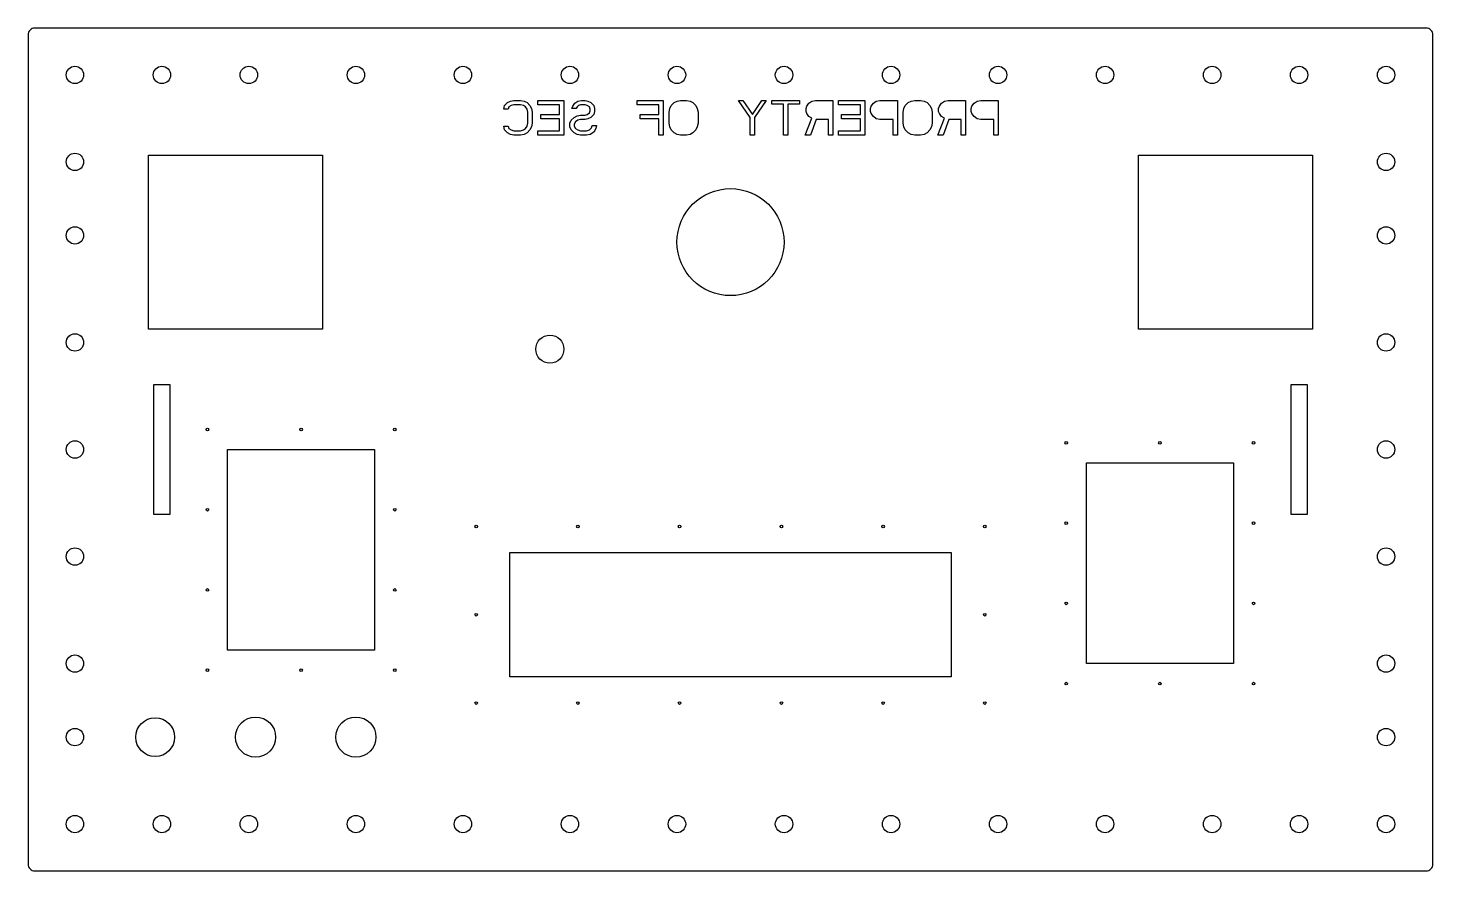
# Model space of a CAD drawing. Header units: millimetres. Extents: x 0 to 1050, y 0 to 630.
import ezdxf

# ---------------------------------------------------------------- set-up
doc = ezdxf.new("R2010")
doc.units = ezdxf.units.MM
doc.layers.add('CUT_INNER', color=1, linetype='Continuous')
doc.layers.add('CUT_OUTER', color=7, linetype='Continuous')

msp = doc.modelspace()

# ---------------------------------------------------------------- linework, layer by layer
at = {"layer": 'CUT_INNER'}
for points in [[(376.16666, 556.085106), (375.08334, 553.87234), (372.91666, 551.659574), (370.75, 550.553191), (368.04166, 550), (363.16666, 550), (360.45834, 550.553191), (358.29166, 551.659574), (356.125, 553.87234), (355.58334, 556.638298), (358.83334, 556.638298), (359.375, 554.978724), (361, 553.87234), (363.16666, 553.319149), (368.04166, 553.319149), (370.20834, 553.87234), (371.83334, 554.978724), (372.91666, 556.638298), (373.45834, 558.851064), (373.45834, 567.148936), (372.91666, 569.361701), (371.83334, 571.021277), (370.20834, 572.12766), (368.04166, 572.680851), (363.16666, 572.680851), (361, 572.12766), (359.375, 571.021277), (358.83334, 569.361701), (355.58334, 569.361701), (356.125, 572.12766), (358.29166, 574.340426), (360.45834, 575.446809), (363.16666, 576), (368.04166, 576), (370.75, 575.446809), (372.91666, 574.340426), (375.08334, 572.12766), (376.16666, 569.914894), (376.70834, 567.148936), (376.70834, 558.851064)], [(381.04166, 550), (381.04166, 553.319149), (397.29166, 553.319149), (397.29166, 562.170213), (383.20834, 562.170213), (383.20834, 565.489361), (397.29166, 565.489361), (397.29166, 572.680851), (381.04166, 572.680851), (381.04166, 576), (400.54166, 576), (400.54166, 550)], [(424.375, 554.978724), (422.75, 552.212766), (420.04166, 550.553191), (417.33334, 550), (413, 550), (410.29166, 550.553191), (408.125, 551.659574), (405.95834, 553.87234), (404.875, 556.085106), (404.875, 558.851064), (405.95834, 561.06383), (408.125, 563.276596), (410.29166, 564.382979), (413, 564.93617), (416.25, 564.93617), (417.875, 565.489361), (419.5, 566.595744), (420.04166, 568.255319), (420.04166, 569.361701), (419.5, 571.021277), (417.875, 572.12766), (416.25, 572.680851), (413, 572.680851), (411.375, 572.12766), (410.29166, 571.021277), (409.75, 569.914894), (406.5, 569.914894), (407.04166, 571.574469), (408.66666, 573.787234), (410.83334, 575.446809), (413.54166, 576), (416.25, 576), (418.41666, 575.446809), (420.58334, 574.340426), (422.75, 572.12766), (423.29166, 569.914894), (423.29166, 567.702127), (422.75, 565.489361), (420.58334, 563.276596), (418.41666, 562.170213), (416.25, 561.617021), (413, 561.617021), (410.83334, 561.06383), (409.20834, 559.957447), (408.125, 558.297872), (408.125, 556.638298), (409.20834, 554.978724), (410.83334, 553.87234), (413, 553.319149), (417.33334, 553.319149), (419.5, 553.87234), (421.125, 555.531915), (421.66666, 557.191489), (424.91666, 557.191489)], [(474.75, 550), (471.5, 550), (471.5, 562.170213), (457.41666, 562.170213), (457.41666, 565.489361), (471.5, 565.489361), (471.5, 572.680851), (455.25, 572.680851), (455.25, 576), (474.75, 576)], [(500.20834, 556.085106), (499.125, 553.87234), (496.95834, 551.659574), (494.79166, 550.553191), (492.08334, 550), (487.75, 550), (485.04166, 550.553191), (482.875, 551.659574), (480.70834, 553.87234), (479.625, 556.085106), (479.08334, 558.851064), (479.08334, 567.148936), (479.625, 569.914894), (480.70834, 572.12766), (482.875, 574.340426), (485.04166, 575.446809), (487.75, 576), (492.08334, 576), (494.79166, 575.446809), (496.95834, 574.340426), (499.125, 572.12766), (500.20834, 569.914894), (500.75, 567.148936), (500.75, 558.851064)], [(543, 563.276596), (543, 550), (539.75, 550), (539.75, 563.276596), (531.08333, 576), (534.33333, 576), (541.375, 565.489361), (548.41667, 576), (551.66667, 576)], [(576.58333, 573.234043), (567.91667, 573.234043), (567.91667, 550), (564.66667, 550), (564.66667, 573.234043), (556, 573.234043), (556, 576), (576.58333, 576)], [(601.5, 550), (598.25, 550), (598.25, 561.617021), (589.04167, 561.617021), (584.70833, 550), (580.91667, 550), (585.79167, 562.723404), (583.625, 563.829787), (582, 566.042553), (581.45833, 567.702127), (581.45833, 569.914894), (582, 571.574469), (583.625, 573.787234), (585.79167, 575.446809), (588.5, 576), (601.5, 576)], [(605.83333, 550), (605.83333, 553.319149), (622.08334, 553.319149), (622.08334, 562.170213), (608, 562.170213), (608, 565.489361), (622.08334, 565.489361), (622.08334, 572.680851), (605.83333, 572.680851), (605.83333, 576), (625.33334, 576), (625.33334, 550)], [(646.45834, 550), (646.45834, 561.617021), (636.70834, 561.617021), (634, 562.170213), (631.83334, 563.829787), (630.20834, 566.042553), (629.66666, 567.702127), (629.66666, 569.914894), (630.20834, 571.574469), (631.83334, 573.787234), (634, 575.446809), (636.70834, 576), (649.70834, 576), (649.70834, 550)], [(675.16667, 556.085106), (674.08333, 553.87234), (671.91666, 551.659574), (669.75, 550.553191), (667.04166, 550), (662.70834, 550), (660, 550.553191), (657.83334, 551.659574), (655.66666, 553.87234), (654.58334, 556.085106), (654.04166, 558.851064), (654.04166, 567.148936), (654.58334, 569.914894), (655.66666, 572.12766), (657.83334, 574.340426), (660, 575.446809), (662.70834, 576), (667.04166, 576), (669.75, 575.446809), (671.91666, 574.340426), (674.08333, 572.12766), (675.16667, 569.914894), (675.70833, 567.148936), (675.70833, 558.851064)], [(700.625, 550), (697.375, 550), (697.375, 561.617021), (688.16667, 561.617021), (683.83333, 550), (680.04167, 550), (684.91667, 562.723404), (682.75, 563.829787), (681.125, 566.042553), (680.58333, 567.702127), (680.58333, 569.914894), (681.125, 571.574469), (682.75, 573.787234), (684.91667, 575.446809), (687.625, 576), (700.625, 576)], [(725, 550), (721.75, 550), (721.75, 561.617021), (712, 561.617021), (709.29167, 562.170213), (707.125, 563.829787), (705.5, 566.042553), (704.95833, 567.702127), (704.95833, 569.914894), (705.5, 571.574469), (707.125, 573.787234), (709.29167, 575.446809), (712, 576), (725, 576)], [(90, 405), (90, 535), (220, 535), (220, 405)], [(960, 405), (830, 405), (830, 535), (960, 535)], [(94, 266.5), (94, 363.5), (106, 363.5), (106, 266.5)], [(944, 266.5), (944, 363.5), (956, 363.5), (956, 266.5)], [(149, 165), (149, 315), (259, 315), (259, 165)], [(791, 155), (791, 305), (901, 305), (901, 155)], [(360, 145), (360, 238), (690, 238), (690, 145)]]:
    msp.add_lwpolyline(points, close=True, dxfattribs=at)
for centre, radius in [((35, 595), 6.5), ((100, 595), 6.5), ((165, 595), 6.5), ((245, 595), 6.5), ((325, 595), 6.5), ((405, 595), 6.5), ((485, 595), 6.5), ((565, 595), 6.5), ((645, 595), 6.5), ((725, 595), 6.5), ((805, 595), 6.5), ((885, 595), 6.5), ((950, 595), 6.5), ((1015, 595), 6.5), ((35, 530), 6.5), ((1015, 530), 6.5), ((525, 470), 40), ((35, 475), 6.5), ((1015, 475), 6.5), ((35, 395), 6.5), ((390, 390), 10.5), ((1015, 395), 6.5), ((134, 330), 1), ((204, 330), 1), ((274, 330), 1), ((35, 315), 6.5), ((776, 320), 1), ((846, 320), 1), ((916, 320), 1), ((1015, 315), 6.5), ((134, 270), 1), ((274, 270), 1), ((335, 257.5), 1), ((411, 257.5), 1), ((487, 257.5), 1), ((563, 257.5), 1), ((639, 257.5), 1), ((715, 257.5), 1), ((776, 260), 1), ((916, 260), 1), ((35, 235), 6.5), ((1015, 235), 6.5), ((134, 210), 1), ((274, 210), 1), ((776, 200), 1), ((916, 200), 1), ((335, 191.5), 1), ((715, 191.5), 1), ((35, 155), 6.5), ((1015, 155), 6.5), ((134, 150), 1), ((204, 150), 1), ((274, 150), 1), ((776, 140), 1), ((846, 140), 1), ((916, 140), 1), ((335, 125.5), 1), ((411, 125.5), 1), ((487, 125.5), 1), ((563, 125.5), 1), ((639, 125.5), 1), ((715, 125.5), 1), ((35, 100), 6.5), ((95, 100), 14.5), ((170, 100), 15), ((245, 100), 15), ((1015, 100), 6.5), ((35, 35), 6.5), ((100, 35), 6.5), ((165, 35), 6.5), ((245, 35), 6.5), ((325, 35), 6.5), ((405, 35), 6.5), ((485, 35), 6.5), ((565, 35), 6.5), ((645, 35), 6.5), ((725, 35), 6.5), ((805, 35), 6.5), ((885, 35), 6.5), ((950, 35), 6.5), ((1015, 35), 6.5)]:
    msp.add_circle(centre, radius, dxfattribs=at)
at = {"layer": 'CUT_OUTER'}
msp.add_lwpolyline([(1050, 5), (1050, 625, 0.414214), (1045, 630), (4.999999, 630, 0.414214), (0, 625), (0, 5, 0.414214), (5, 0), (1045, 0, 0.414214)], format="xyb", close=True, dxfattribs=at)

doc.saveas('drawing.dxf')
